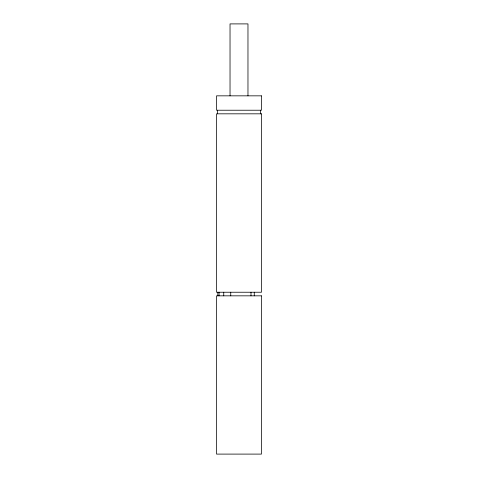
<?xml version="1.0" encoding="UTF-8"?>
<svg xmlns="http://www.w3.org/2000/svg" width="478" height="478" viewBox="0 0 478 478"><rect width="100%" height="100%" fill="white"/><g stroke="black" fill="none" stroke-linecap="round" stroke-linejoin="round"><path stroke-width="0.72" d="M260.582 110.227L260.582 113.824M254.26 292.237L254.26 295.834M250.992 292.237L250.992 295.834M247.968 95.839L247.968 23.9L230.032 23.9L230.032 95.839M230.743 292.237L230.743 295.834M223.74 292.237L223.74 295.834M219.061 292.237L219.061 295.834M217.831 292.237L217.831 295.834M217.418 110.227L217.418 113.824M261.442 95.839L216.558 95.839L216.558 110.227L261.442 110.227L261.442 95.839M261.448 113.824L216.552 113.824L216.552 292.237L261.448 292.237L261.448 113.824M261.448 295.834L216.552 295.834L216.552 454.1L261.448 454.1L261.448 295.834"/></g></svg>
